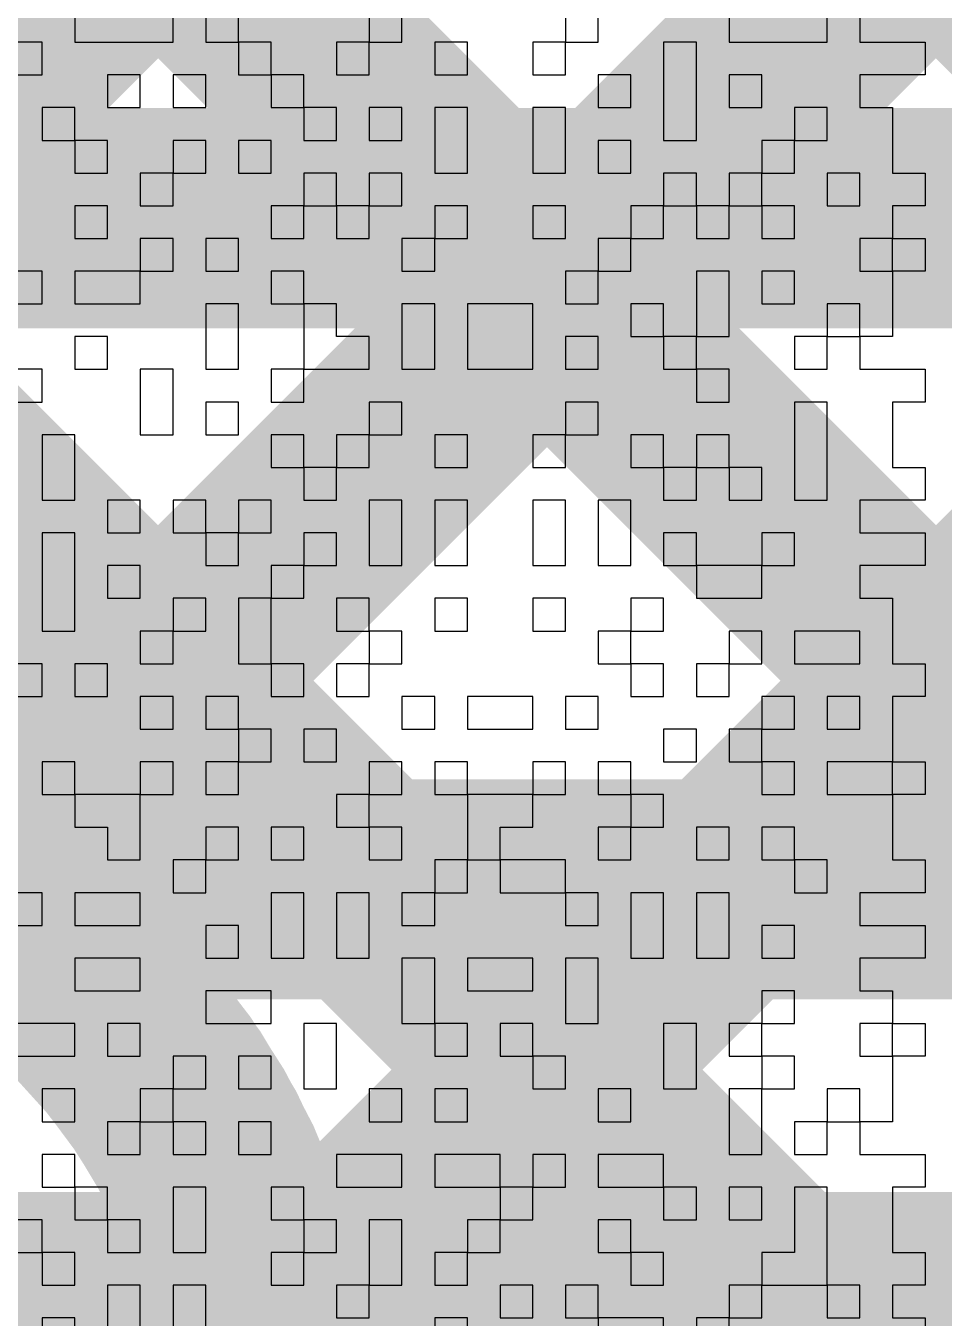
# Model space of a CAD drawing. Header units: millimetres. Extents: x 3.06 to 5.82, y 1.29 to 3.84.
# Drawn here: x 4.6621 to 4.69549, y 1.98501 to 2.03199 of the extents above; entities that cross this region are included whole.
import ezdxf

# ---------------------------------------------------------------- set-up
doc = ezdxf.new("R2010")
doc.units = ezdxf.units.MM
doc.header["$MEASUREMENT"] = 0
for name, color, linetype in [('BottomLayer', 5, 'Continuous'), ('TopLayer', 1, 'Continuous'), ('TopOverlay', 2, 'Continuous')]:
    doc.layers.add(name, color=color, linetype=linetype)

msp = doc.modelspace()

# ---------------------------------------------------------------- linework, layer by layer
at = {"layer": 'BottomLayer'}
for points, const_width in [([(4.43974, 2.025), (4.69, 2.025)], 0.008), ([(4.65009, 2.025), (4.674492, 2.000598)], 0.008), ([(4.659321, 2.000598), (4.683722, 2.025)], 0.008), ([(4.678375, 2.025), (4.702776, 2.000598)], 0.008), ([(4.687605, 2.000598), (4.712007, 2.025)], 0.008), ([(4.69, 2.025), (4.719, 2.025)], 0.008), ([(4.69, 2.025), (4.719, 2.025)], 0.008), ([(4.51848, 2.000598), (4.747402, 2.000598)], 0.008), ([(4.48937, 1.978598), (4.747402, 1.978598)], 0.022)]:
    msp.add_lwpolyline(points, dxfattribs=dict(at, const_width=const_width))
at = {"layer": 'BottomLayer', "const_width": 0.004}
for points in [[(4.676374, 2.025, 1), (4.680375, 2.025, 1)], [(4.681722, 2.025, 1), (4.685722, 2.025, 1)], [(4.688, 2.025, 1), (4.692, 2.025, 1)], [(4.688, 2.025, 1), (4.692, 2.025, 1)], [(4.688, 2.025, 1), (4.692, 2.025, 1)], [(4.657321, 2.000598, 1), (4.661321, 2.000598, 1)], [(4.672492, 2.000598, 1), (4.676492, 2.000598, 1)], [(4.685605, 2.000598, 1), (4.689605, 2.000598, 1)]]:
    msp.add_lwpolyline(points, format="xyb", close=True, dxfattribs=at)
at = {"layer": 'TopLayer', "const_width": 0.008}
for points in [[(4.645775, 2.015337), (5.070438, 2.44)], [(4.659917, 2.001195), (5.098722, 2.44)], [(4.67082, 1.983813), (5.127007, 2.44)], [(4.671, 1.955709), (5.155291, 2.44)], [(4.431659, 2.3), (4.848, 1.883659)], [(4.47322, 2.230155), (4.848, 1.855374)], [(4.484859, 2.190231), (4.848, 1.82709)], [(4.645595, 2.015517), (4.664517, 1.996595)]]:
    msp.add_lwpolyline(points, dxfattribs=at)
at = {"layer": 'TopLayer', "const_width": 0.004}
for points in [[(4.657917, 2.001195, 1), (4.661918, 2.001195, 1)], [(4.662517, 1.996595, 1), (4.666517, 1.996595, 1)], [(4.662517, 1.996595, 1), (4.666517, 1.996595, 1)], [(4.662556, 1.996556, 1), (4.666556, 1.996556, 1)], [(4.668819, 1.983813, 1), (4.67282, 1.983813, 1)]]:
    msp.add_lwpolyline(points, format="xyb", close=True, dxfattribs=at)
at = {"layer": 'TopLayer', "const_width": 0.008}
for points in [[(4.664517, 1.996595, -0.199566), (4.671, 1.981)], [(4.664556, 1.996556, -0.198912), (4.671, 1.981)]]:
    msp.add_lwpolyline(points, format="xyb", dxfattribs=at)
at = {"layer": 'TopOverlay'}
for p, q in [((4.663883, 2.032586), (4.663883, 2.031397)), ((4.667451, 2.031397), (4.667451, 2.032586)), ((4.66864, 2.032586), (4.66864, 2.031397)), ((4.669829, 2.031397), (4.669829, 2.032586)), ((4.674586, 2.032586), (4.674586, 2.031397)), ((4.675775, 2.031397), (4.675775, 2.032586)), ((4.681722, 2.032586), (4.681722, 2.031397)), ((4.682911, 2.031397), (4.682911, 2.032586)), ((4.687668, 2.032586), (4.687668, 2.031397)), ((4.691236, 2.031397), (4.691236, 2.032586)), ((4.692425, 2.032586), (4.692425, 2.031397)), ((4.662694, 2.031397), (4.661504, 2.031397)), ((4.662694, 2.030207), (4.662694, 2.031397)), ((4.663883, 2.031397), (4.667451, 2.031397)), ((4.66864, 2.031397), (4.669829, 2.031397)), ((4.669829, 2.031397), (4.669829, 2.030207)), ((4.671018, 2.031397), (4.669829, 2.031397)), ((4.671018, 2.030207), (4.671018, 2.031397)), ((4.674586, 2.031397), (4.673397, 2.031397)), ((4.673397, 2.031397), (4.673397, 2.030207)), ((4.674586, 2.031397), (4.675775, 2.031397)), ((4.674586, 2.030207), (4.674586, 2.031397)), ((4.678154, 2.031397), (4.676965, 2.031397)), ((4.676965, 2.031397), (4.676965, 2.030207)), ((4.678154, 2.030207), (4.678154, 2.031397)), ((4.681722, 2.031397), (4.680532, 2.031397)), ((4.680532, 2.031397), (4.680532, 2.030207)), ((4.681722, 2.031397), (4.682911, 2.031397)), ((4.681722, 2.030207), (4.681722, 2.031397)), ((4.686479, 2.031397), (4.685289, 2.031397)), ((4.685289, 2.031397), (4.685289, 2.030207)), ((4.686479, 2.030207), (4.686479, 2.031397)), ((4.687668, 2.031397), (4.691236, 2.031397)), ((4.692425, 2.031397), (4.694803, 2.031397)), ((4.694803, 2.031397), (4.694803, 2.030207)), ((4.661504, 2.030207), (4.662694, 2.030207)), ((4.666261, 2.030207), (4.665072, 2.030207)), ((4.665072, 2.030207), (4.665072, 2.029018)), ((4.666261, 2.029018), (4.666261, 2.030207)), ((4.66864, 2.030207), (4.667451, 2.030207)), ((4.667451, 2.030207), (4.667451, 2.029018)), ((4.66864, 2.029018), (4.66864, 2.030207)), ((4.669829, 2.030207), (4.671018, 2.030207)), ((4.671018, 2.030207), (4.671018, 2.029018)), ((4.672208, 2.030207), (4.671018, 2.030207)), ((4.672208, 2.029018), (4.672208, 2.030207)), ((4.673397, 2.030207), (4.674586, 2.030207)), ((4.676965, 2.030207), (4.678154, 2.030207)), ((4.680532, 2.030207), (4.681722, 2.030207)), ((4.6841, 2.030207), (4.682911, 2.030207)), ((4.682911, 2.030207), (4.682911, 2.029018)), ((4.6841, 2.029018), (4.6841, 2.030207)), ((4.685289, 2.030207), (4.685289, 2.029018)), ((4.686479, 2.029018), (4.686479, 2.030207)), ((4.688857, 2.030207), (4.687668, 2.030207)), ((4.687668, 2.030207), (4.687668, 2.029018)), ((4.688857, 2.029018), (4.688857, 2.030207)), ((4.694803, 2.030207), (4.692425, 2.030207)), ((4.692425, 2.030207), (4.692425, 2.029018)), ((4.663883, 2.029018), (4.662694, 2.029018)), ((4.662694, 2.029018), (4.662694, 2.027829)), ((4.663883, 2.027829), (4.663883, 2.029018)), ((4.665072, 2.029018), (4.666261, 2.029018)), ((4.667451, 2.029018), (4.66864, 2.029018)), ((4.671018, 2.029018), (4.672208, 2.029018)), ((4.672208, 2.029018), (4.672208, 2.027829)), ((4.673397, 2.029018), (4.672208, 2.029018)), ((4.673397, 2.027829), (4.673397, 2.029018)), ((4.675775, 2.029018), (4.674586, 2.029018)), ((4.674586, 2.029018), (4.674586, 2.027829)), ((4.675775, 2.027829), (4.675775, 2.029018)), ((4.678154, 2.029018), (4.676965, 2.029018)), ((4.676965, 2.029018), (4.676965, 2.027829)), ((4.678154, 2.027829), (4.678154, 2.029018)), ((4.681722, 2.029018), (4.680532, 2.029018)), ((4.680532, 2.029018), (4.680532, 2.027829)), ((4.681722, 2.027829), (4.681722, 2.029018)), ((4.682911, 2.029018), (4.6841, 2.029018)), ((4.685289, 2.029018), (4.685289, 2.027829)), ((4.686479, 2.027829), (4.686479, 2.029018)), ((4.687668, 2.029018), (4.688857, 2.029018)), ((4.691236, 2.029018), (4.690046, 2.029018)), ((4.690046, 2.029018), (4.690046, 2.027829)), ((4.691236, 2.027829), (4.691236, 2.029018)), ((4.692425, 2.029018), (4.693614, 2.029018)), ((4.693614, 2.029018), (4.693614, 2.027829)), ((4.662694, 2.027829), (4.663883, 2.027829)), ((4.663883, 2.027829), (4.663883, 2.02664)), ((4.665072, 2.027829), (4.663883, 2.027829)), ((4.665072, 2.02664), (4.665072, 2.027829)), ((4.66864, 2.027829), (4.667451, 2.027829)), ((4.667451, 2.027829), (4.667451, 2.02664)), ((4.66864, 2.02664), (4.66864, 2.027829)), ((4.671018, 2.027829), (4.669829, 2.027829)), ((4.669829, 2.027829), (4.669829, 2.02664)), ((4.671018, 2.02664), (4.671018, 2.027829)), ((4.672208, 2.027829), (4.673397, 2.027829)), ((4.674586, 2.027829), (4.675775, 2.027829)), ((4.676965, 2.027829), (4.676965, 2.02664)), ((4.678154, 2.02664), (4.678154, 2.027829)), ((4.680532, 2.027829), (4.680532, 2.02664)), ((4.681722, 2.02664), (4.681722, 2.027829)), ((4.6841, 2.027829), (4.682911, 2.027829)), ((4.682911, 2.027829), (4.682911, 2.02664)), ((4.6841, 2.02664), (4.6841, 2.027829)), ((4.685289, 2.027829), (4.686479, 2.027829)), ((4.690046, 2.027829), (4.688857, 2.027829)), ((4.688857, 2.027829), (4.688857, 2.02664)), ((4.690046, 2.027829), (4.691236, 2.027829)), ((4.690046, 2.02664), (4.690046, 2.027829)), ((4.693614, 2.027829), (4.693614, 2.02664)), ((4.663883, 2.02664), (4.665072, 2.02664)), ((4.667451, 2.02664), (4.666261, 2.02664)), ((4.666261, 2.02664), (4.666261, 2.02545)), ((4.667451, 2.02664), (4.66864, 2.02664)), ((4.667451, 2.02545), (4.667451, 2.02664)), ((4.669829, 2.02664), (4.671018, 2.02664)), ((4.673397, 2.02664), (4.672208, 2.02664)), ((4.672208, 2.02664), (4.672208, 2.02545)), ((4.673397, 2.02545), (4.673397, 2.02664)), ((4.675775, 2.02664), (4.674586, 2.02664)), ((4.674586, 2.02664), (4.674586, 2.02545)), ((4.675775, 2.02545), (4.675775, 2.02664)), ((4.676965, 2.02664), (4.678154, 2.02664)), ((4.680532, 2.02664), (4.681722, 2.02664)), ((4.682911, 2.02664), (4.6841, 2.02664)), ((4.686479, 2.02664), (4.685289, 2.02664)), ((4.685289, 2.02664), (4.685289, 2.02545)), ((4.686479, 2.02545), (4.686479, 2.02664)), ((4.688857, 2.02664), (4.687668, 2.02664)), ((4.687668, 2.02664), (4.687668, 2.02545)), ((4.688857, 2.02664), (4.690046, 2.02664)), ((4.688857, 2.02545), (4.688857, 2.02664)), ((4.692425, 2.02664), (4.691236, 2.02664)), ((4.691236, 2.02664), (4.691236, 2.02545)), ((4.692425, 2.02545), (4.692425, 2.02664)), ((4.693614, 2.02664), (4.694803, 2.02664)), ((4.694803, 2.02664), (4.694803, 2.02545)), ((4.665072, 2.02545), (4.663883, 2.02545)), ((4.663883, 2.02545), (4.663883, 2.024261)), ((4.665072, 2.024261), (4.665072, 2.02545)), ((4.666261, 2.02545), (4.667451, 2.02545)), ((4.672208, 2.02545), (4.671018, 2.02545)), ((4.671018, 2.02545), (4.671018, 2.024261)), ((4.672208, 2.02545), (4.673397, 2.02545)), ((4.672208, 2.024261), (4.672208, 2.02545)), ((4.673397, 2.02545), (4.673397, 2.024261)), ((4.674586, 2.02545), (4.673397, 2.02545)), ((4.674586, 2.02545), (4.675775, 2.02545)), ((4.674586, 2.024261), (4.674586, 2.02545)), ((4.678154, 2.02545), (4.676965, 2.02545)), ((4.676965, 2.02545), (4.676965, 2.024261)), ((4.678154, 2.024261), (4.678154, 2.02545)), ((4.681722, 2.02545), (4.680532, 2.02545)), ((4.680532, 2.02545), (4.680532, 2.024261)), ((4.681722, 2.024261), (4.681722, 2.02545)), ((4.685289, 2.02545), (4.6841, 2.02545)), ((4.6841, 2.02545), (4.6841, 2.024261)), ((4.685289, 2.02545), (4.686479, 2.02545)), ((4.685289, 2.024261), (4.685289, 2.02545)), ((4.686479, 2.02545), (4.686479, 2.024261)), ((4.687668, 2.02545), (4.686479, 2.02545)), ((4.687668, 2.02545), (4.688857, 2.02545)), ((4.687668, 2.024261), (4.687668, 2.02545)), ((4.688857, 2.02545), (4.688857, 2.024261)), ((4.690046, 2.02545), (4.688857, 2.02545)), ((4.690046, 2.024261), (4.690046, 2.02545)), ((4.691236, 2.02545), (4.692425, 2.02545)), ((4.694803, 2.02545), (4.693614, 2.02545)), ((4.693614, 2.02545), (4.693614, 2.024261)), ((4.663883, 2.024261), (4.665072, 2.024261)), ((4.667451, 2.024261), (4.666261, 2.024261)), ((4.666261, 2.024261), (4.666261, 2.023072)), ((4.667451, 2.023072), (4.667451, 2.024261)), ((4.669829, 2.024261), (4.66864, 2.024261)), ((4.66864, 2.024261), (4.66864, 2.023072)), ((4.669829, 2.023072), (4.669829, 2.024261)), ((4.671018, 2.024261), (4.672208, 2.024261)), ((4.673397, 2.024261), (4.674586, 2.024261)), ((4.676965, 2.024261), (4.675775, 2.024261)), ((4.675775, 2.024261), (4.675775, 2.023072)), ((4.676965, 2.024261), (4.678154, 2.024261)), ((4.676965, 2.023072), (4.676965, 2.024261)), ((4.680532, 2.024261), (4.681722, 2.024261)), ((4.6841, 2.024261), (4.682911, 2.024261)), ((4.682911, 2.024261), (4.682911, 2.023072)), ((4.6841, 2.024261), (4.685289, 2.024261)), ((4.6841, 2.023072), (4.6841, 2.024261)), ((4.686479, 2.024261), (4.687668, 2.024261)), ((4.688857, 2.024261), (4.690046, 2.024261)), ((4.693614, 2.024261), (4.692425, 2.024261)), ((4.692425, 2.024261), (4.692425, 2.023072)), ((4.693614, 2.024261), (4.694803, 2.024261)), ((4.693614, 2.023072), (4.693614, 2.024261)), ((4.694803, 2.024261), (4.694803, 2.023072)), ((4.662694, 2.023072), (4.661504, 2.023072)), ((4.662694, 2.021883), (4.662694, 2.023072)), ((4.666261, 2.023072), (4.663883, 2.023072)), ((4.663883, 2.023072), (4.663883, 2.021883)), ((4.666261, 2.023072), (4.667451, 2.023072)), ((4.666261, 2.021883), (4.666261, 2.023072)), ((4.66864, 2.023072), (4.669829, 2.023072)), ((4.672208, 2.023072), (4.671018, 2.023072)), ((4.671018, 2.023072), (4.671018, 2.021883)), ((4.672208, 2.021883), (4.672208, 2.023072)), ((4.675775, 2.023072), (4.676965, 2.023072)), ((4.682911, 2.023072), (4.681722, 2.023072)), ((4.681722, 2.023072), (4.681722, 2.021883)), ((4.682911, 2.023072), (4.6841, 2.023072)), ((4.682911, 2.021883), (4.682911, 2.023072)), ((4.687668, 2.023072), (4.686479, 2.023072)), ((4.686479, 2.023072), (4.686479, 2.021883)), ((4.687668, 2.021883), (4.687668, 2.023072)), ((4.690046, 2.023072), (4.688857, 2.023072)), ((4.688857, 2.023072), (4.688857, 2.021883)), ((4.690046, 2.021883), (4.690046, 2.023072)), ((4.692425, 2.023072), (4.693614, 2.023072)), ((4.694803, 2.023072), (4.693614, 2.023072)), ((4.693614, 2.023072), (4.693614, 2.021883)), ((4.661504, 2.021883), (4.662694, 2.021883)), ((4.663883, 2.021883), (4.666261, 2.021883)), ((4.669829, 2.021883), (4.66864, 2.021883)), ((4.66864, 2.021883), (4.66864, 2.020693)), ((4.669829, 2.020693), (4.669829, 2.021883)), ((4.671018, 2.021883), (4.672208, 2.021883)), ((4.672208, 2.021883), (4.672208, 2.020693)), ((4.673397, 2.021883), (4.672208, 2.021883)), ((4.673397, 2.020693), (4.673397, 2.021883)), ((4.676965, 2.021883), (4.675775, 2.021883)), ((4.675775, 2.021883), (4.675775, 2.020693)), ((4.676965, 2.020693), (4.676965, 2.021883)), ((4.680532, 2.021883), (4.678154, 2.021883)), ((4.678154, 2.021883), (4.678154, 2.020693)), ((4.680532, 2.020693), (4.680532, 2.021883)), ((4.681722, 2.021883), (4.682911, 2.021883)), ((4.685289, 2.021883), (4.6841, 2.021883)), ((4.6841, 2.021883), (4.6841, 2.020693)), ((4.685289, 2.020693), (4.685289, 2.021883)), ((4.686479, 2.021883), (4.686479, 2.020693)), ((4.687668, 2.020693), (4.687668, 2.021883)), ((4.688857, 2.021883), (4.690046, 2.021883)), ((4.692425, 2.021883), (4.691236, 2.021883)), ((4.691236, 2.021883), (4.691236, 2.020693)), ((4.692425, 2.020693), (4.692425, 2.021883)), ((4.693614, 2.021883), (4.693614, 2.020693)), ((4.665072, 2.020693), (4.663883, 2.020693)), ((4.663883, 2.020693), (4.663883, 2.019504)), ((4.665072, 2.019504), (4.665072, 2.020693)), ((4.66864, 2.020693), (4.66864, 2.019504)), ((4.669829, 2.019504), (4.669829, 2.020693)), ((4.672208, 2.020693), (4.672208, 2.019504)), ((4.674586, 2.020693), (4.673397, 2.020693)), ((4.674586, 2.019504), (4.674586, 2.020693)), ((4.675775, 2.020693), (4.675775, 2.019504)), ((4.676965, 2.019504), (4.676965, 2.020693)), ((4.678154, 2.020693), (4.678154, 2.019504)), ((4.680532, 2.019504), (4.680532, 2.020693)), ((4.682911, 2.020693), (4.681722, 2.020693)), ((4.681722, 2.020693), (4.681722, 2.019504)), ((4.682911, 2.019504), (4.682911, 2.020693)), ((4.6841, 2.020693), (4.685289, 2.020693)), ((4.685289, 2.020693), (4.685289, 2.019504)), ((4.686479, 2.020693), (4.685289, 2.020693)), ((4.686479, 2.020693), (4.687668, 2.020693)), ((4.686479, 2.019504), (4.686479, 2.020693)), ((4.691236, 2.020693), (4.690046, 2.020693)), ((4.690046, 2.020693), (4.690046, 2.019504)), ((4.691236, 2.020693), (4.692425, 2.020693)), ((4.691236, 2.019504), (4.691236, 2.020693)), ((4.693614, 2.020693), (4.692425, 2.020693)), ((4.692425, 2.020693), (4.692425, 2.019504)), ((4.662694, 2.019504), (4.661504, 2.019504)), ((4.662694, 2.018315), (4.662694, 2.019504)), ((4.663883, 2.019504), (4.665072, 2.019504)), ((4.667451, 2.019504), (4.666261, 2.019504)), ((4.666261, 2.019504), (4.666261, 2.018315)), ((4.667451, 2.018315), (4.667451, 2.019504)), ((4.66864, 2.019504), (4.669829, 2.019504)), ((4.672208, 2.019504), (4.671018, 2.019504)), ((4.671018, 2.019504), (4.671018, 2.018315)), ((4.672208, 2.019504), (4.674586, 2.019504)), ((4.672208, 2.018315), (4.672208, 2.019504)), ((4.675775, 2.019504), (4.676965, 2.019504)), ((4.678154, 2.019504), (4.680532, 2.019504)), ((4.681722, 2.019504), (4.682911, 2.019504)), ((4.685289, 2.019504), (4.686479, 2.019504)), ((4.686479, 2.019504), (4.686479, 2.018315)), ((4.687668, 2.019504), (4.686479, 2.019504)), ((4.687668, 2.018315), (4.687668, 2.019504)), ((4.690046, 2.019504), (4.691236, 2.019504)), ((4.692425, 2.019504), (4.694803, 2.019504)), ((4.694803, 2.019504), (4.694803, 2.018315)), ((4.661504, 2.018315), (4.662694, 2.018315)), ((4.666261, 2.018315), (4.666261, 2.017126)), ((4.667451, 2.017126), (4.667451, 2.018315)), ((4.669829, 2.018315), (4.66864, 2.018315)), ((4.66864, 2.018315), (4.66864, 2.017126)), ((4.669829, 2.017126), (4.669829, 2.018315)), ((4.671018, 2.018315), (4.672208, 2.018315)), ((4.675775, 2.018315), (4.674586, 2.018315)), ((4.674586, 2.018315), (4.674586, 2.017126)), ((4.675775, 2.017126), (4.675775, 2.018315)), ((4.682911, 2.018315), (4.681722, 2.018315)), ((4.681722, 2.018315), (4.681722, 2.017126)), ((4.682911, 2.017126), (4.682911, 2.018315)), ((4.686479, 2.018315), (4.687668, 2.018315)), ((4.691236, 2.018315), (4.690046, 2.018315)), ((4.690046, 2.018315), (4.690046, 2.017126)), ((4.691236, 2.017126), (4.691236, 2.018315)), ((4.694803, 2.018315), (4.693614, 2.018315)), ((4.693614, 2.018315), (4.693614, 2.017126)), ((4.663883, 2.017126), (4.662694, 2.017126)), ((4.662694, 2.017126), (4.662694, 2.015936)), ((4.663883, 2.015936), (4.663883, 2.017126)), ((4.666261, 2.017126), (4.667451, 2.017126)), ((4.66864, 2.017126), (4.669829, 2.017126)), ((4.672208, 2.017126), (4.671018, 2.017126)), ((4.671018, 2.017126), (4.671018, 2.015936)), ((4.672208, 2.015936), (4.672208, 2.017126)), ((4.674586, 2.017126), (4.673397, 2.017126)), ((4.673397, 2.017126), (4.673397, 2.015936)), ((4.674586, 2.017126), (4.675775, 2.017126)), ((4.674586, 2.015936), (4.674586, 2.017126)), ((4.678154, 2.017126), (4.676965, 2.017126)), ((4.676965, 2.017126), (4.676965, 2.015936)), ((4.678154, 2.015936), (4.678154, 2.017126)), ((4.681722, 2.017126), (4.680532, 2.017126)), ((4.680532, 2.017126), (4.680532, 2.015936)), ((4.681722, 2.017126), (4.682911, 2.017126)), ((4.681722, 2.015936), (4.681722, 2.017126)), ((4.685289, 2.017126), (4.6841, 2.017126)), ((4.6841, 2.017126), (4.6841, 2.015936)), ((4.685289, 2.015936), (4.685289, 2.017126)), ((4.687668, 2.017126), (4.686479, 2.017126)), ((4.686479, 2.017126), (4.686479, 2.015936)), ((4.687668, 2.015936), (4.687668, 2.017126)), ((4.690046, 2.017126), (4.690046, 2.015936)), ((4.691236, 2.015936), (4.691236, 2.017126)), ((4.693614, 2.017126), (4.693614, 2.015936)), ((4.662694, 2.015936), (4.662694, 2.014747)), ((4.663883, 2.014747), (4.663883, 2.015936)), ((4.671018, 2.015936), (4.672208, 2.015936)), ((4.672208, 2.015936), (4.672208, 2.014747)), ((4.673397, 2.015936), (4.672208, 2.015936)), ((4.673397, 2.015936), (4.674586, 2.015936)), ((4.673397, 2.014747), (4.673397, 2.015936)), ((4.676965, 2.015936), (4.678154, 2.015936)), ((4.680532, 2.015936), (4.681722, 2.015936)), ((4.6841, 2.015936), (4.685289, 2.015936)), ((4.685289, 2.015936), (4.685289, 2.014747)), ((4.686479, 2.015936), (4.685289, 2.015936)), ((4.686479, 2.015936), (4.687668, 2.015936)), ((4.686479, 2.014747), (4.686479, 2.015936)), ((4.687668, 2.015936), (4.687668, 2.014747)), ((4.688857, 2.015936), (4.687668, 2.015936)), ((4.688857, 2.014747), (4.688857, 2.015936)), ((4.690046, 2.015936), (4.690046, 2.014747)), ((4.691236, 2.014747), (4.691236, 2.015936)), ((4.693614, 2.015936), (4.694803, 2.015936)), ((4.694803, 2.015936), (4.694803, 2.014747)), ((4.662694, 2.014747), (4.663883, 2.014747)), ((4.666261, 2.014747), (4.665072, 2.014747)), ((4.665072, 2.014747), (4.665072, 2.013558)), ((4.666261, 2.013558), (4.666261, 2.014747)), ((4.66864, 2.014747), (4.667451, 2.014747)), ((4.667451, 2.014747), (4.667451, 2.013558)), ((4.66864, 2.013558), (4.66864, 2.014747)), ((4.671018, 2.014747), (4.669829, 2.014747)), ((4.669829, 2.014747), (4.669829, 2.013558)), ((4.671018, 2.013558), (4.671018, 2.014747)), ((4.672208, 2.014747), (4.673397, 2.014747)), ((4.675775, 2.014747), (4.674586, 2.014747)), ((4.674586, 2.014747), (4.674586, 2.013558)), ((4.675775, 2.013558), (4.675775, 2.014747)), ((4.678154, 2.014747), (4.676965, 2.014747)), ((4.676965, 2.014747), (4.676965, 2.013558)), ((4.678154, 2.013558), (4.678154, 2.014747)), ((4.681722, 2.014747), (4.680532, 2.014747)), ((4.680532, 2.014747), (4.680532, 2.013558)), ((4.681722, 2.013558), (4.681722, 2.014747)), ((4.6841, 2.014747), (4.682911, 2.014747)), ((4.682911, 2.014747), (4.682911, 2.013558)), ((4.6841, 2.013558), (4.6841, 2.014747)), ((4.685289, 2.014747), (4.686479, 2.014747)), ((4.687668, 2.014747), (4.688857, 2.014747)), ((4.690046, 2.014747), (4.691236, 2.014747)), ((4.694803, 2.014747), (4.692425, 2.014747)), ((4.692425, 2.014747), (4.692425, 2.013558)), ((4.663883, 2.013558), (4.662694, 2.013558)), ((4.662694, 2.013558), (4.662694, 2.012369)), ((4.663883, 2.012369), (4.663883, 2.013558)), ((4.665072, 2.013558), (4.666261, 2.013558)), ((4.667451, 2.013558), (4.66864, 2.013558)), ((4.66864, 2.013558), (4.66864, 2.012369)), ((4.669829, 2.013558), (4.66864, 2.013558)), ((4.669829, 2.013558), (4.671018, 2.013558)), ((4.669829, 2.012369), (4.669829, 2.013558)), ((4.673397, 2.013558), (4.672208, 2.013558)), ((4.672208, 2.013558), (4.672208, 2.012369)), ((4.673397, 2.012369), (4.673397, 2.013558)), ((4.674586, 2.013558), (4.674586, 2.012369)), ((4.675775, 2.012369), (4.675775, 2.013558)), ((4.676965, 2.013558), (4.676965, 2.012369)), ((4.678154, 2.012369), (4.678154, 2.013558)), ((4.680532, 2.013558), (4.680532, 2.012369)), ((4.681722, 2.012369), (4.681722, 2.013558)), ((4.682911, 2.013558), (4.682911, 2.012369)), ((4.6841, 2.012369), (4.6841, 2.013558)), ((4.686479, 2.013558), (4.685289, 2.013558)), ((4.685289, 2.013558), (4.685289, 2.012369)), ((4.686479, 2.012369), (4.686479, 2.013558)), ((4.690046, 2.013558), (4.688857, 2.013558)), ((4.688857, 2.013558), (4.688857, 2.012369)), ((4.690046, 2.012369), (4.690046, 2.013558)), ((4.692425, 2.013558), (4.694803, 2.013558)), ((4.694803, 2.013558), (4.694803, 2.012369)), ((4.662694, 2.012369), (4.662694, 2.011179)), ((4.663883, 2.011179), (4.663883, 2.012369)), ((4.666261, 2.012369), (4.665072, 2.012369)), ((4.665072, 2.012369), (4.665072, 2.011179)), ((4.666261, 2.011179), (4.666261, 2.012369)), ((4.66864, 2.012369), (4.669829, 2.012369)), ((4.672208, 2.012369), (4.671018, 2.012369)), ((4.671018, 2.012369), (4.671018, 2.011179)), ((4.672208, 2.012369), (4.673397, 2.012369)), ((4.672208, 2.011179), (4.672208, 2.012369)), ((4.674586, 2.012369), (4.675775, 2.012369)), ((4.676965, 2.012369), (4.678154, 2.012369)), ((4.680532, 2.012369), (4.681722, 2.012369)), ((4.682911, 2.012369), (4.6841, 2.012369)), ((4.685289, 2.012369), (4.686479, 2.012369)), ((4.686479, 2.012369), (4.686479, 2.011179)), ((4.688857, 2.012369), (4.686479, 2.012369)), ((4.688857, 2.012369), (4.690046, 2.012369)), ((4.688857, 2.011179), (4.688857, 2.012369)), ((4.694803, 2.012369), (4.692425, 2.012369)), ((4.692425, 2.012369), (4.692425, 2.011179)), ((4.662694, 2.011179), (4.662694, 2.00999)), ((4.663883, 2.00999), (4.663883, 2.011179)), ((4.665072, 2.011179), (4.666261, 2.011179)), ((4.66864, 2.011179), (4.667451, 2.011179)), ((4.667451, 2.011179), (4.667451, 2.00999)), ((4.66864, 2.00999), (4.66864, 2.011179)), ((4.671018, 2.011179), (4.669829, 2.011179)), ((4.669829, 2.011179), (4.669829, 2.00999)), ((4.671018, 2.011179), (4.672208, 2.011179)), ((4.671018, 2.00999), (4.671018, 2.011179)), ((4.674586, 2.011179), (4.673397, 2.011179)), ((4.673397, 2.011179), (4.673397, 2.00999)), ((4.674586, 2.00999), (4.674586, 2.011179)), ((4.678154, 2.011179), (4.676965, 2.011179)), ((4.676965, 2.011179), (4.676965, 2.00999)), ((4.678154, 2.00999), (4.678154, 2.011179)), ((4.681722, 2.011179), (4.680532, 2.011179)), ((4.680532, 2.011179), (4.680532, 2.00999)), ((4.681722, 2.00999), (4.681722, 2.011179)), ((4.685289, 2.011179), (4.6841, 2.011179)), ((4.6841, 2.011179), (4.6841, 2.00999)), ((4.685289, 2.00999), (4.685289, 2.011179)), ((4.686479, 2.011179), (4.688857, 2.011179)), ((4.692425, 2.011179), (4.693614, 2.011179)), ((4.693614, 2.011179), (4.693614, 2.00999)), ((4.662694, 2.00999), (4.663883, 2.00999)), ((4.667451, 2.00999), (4.666261, 2.00999)), ((4.666261, 2.00999), (4.666261, 2.008801)), ((4.667451, 2.00999), (4.66864, 2.00999)), ((4.667451, 2.008801), (4.667451, 2.00999)), ((4.669829, 2.00999), (4.669829, 2.008801)), ((4.671018, 2.008801), (4.671018, 2.00999)), ((4.673397, 2.00999), (4.674586, 2.00999)), ((4.674586, 2.00999), (4.674586, 2.008801)), ((4.675775, 2.00999), (4.674586, 2.00999)), ((4.675775, 2.008801), (4.675775, 2.00999)), ((4.676965, 2.00999), (4.678154, 2.00999)), ((4.680532, 2.00999), (4.681722, 2.00999)), ((4.6841, 2.00999), (4.682911, 2.00999)), ((4.682911, 2.00999), (4.682911, 2.008801)), ((4.6841, 2.00999), (4.685289, 2.00999)), ((4.6841, 2.008801), (4.6841, 2.00999)), ((4.688857, 2.00999), (4.687668, 2.00999)), ((4.687668, 2.00999), (4.687668, 2.008801)), ((4.688857, 2.008801), (4.688857, 2.00999)), ((4.692425, 2.00999), (4.690046, 2.00999)), ((4.690046, 2.00999), (4.690046, 2.008801)), ((4.692425, 2.008801), (4.692425, 2.00999)), ((4.693614, 2.00999), (4.693614, 2.008801)), ((4.662694, 2.008801), (4.661504, 2.008801)), ((4.662694, 2.007612), (4.662694, 2.008801)), ((4.665072, 2.008801), (4.663883, 2.008801)), ((4.663883, 2.008801), (4.663883, 2.007612)), ((4.665072, 2.007612), (4.665072, 2.008801)), ((4.666261, 2.008801), (4.667451, 2.008801)), ((4.669829, 2.008801), (4.671018, 2.008801)), ((4.671018, 2.008801), (4.671018, 2.007612)), ((4.672208, 2.008801), (4.671018, 2.008801)), ((4.672208, 2.007612), (4.672208, 2.008801)), ((4.674586, 2.008801), (4.673397, 2.008801)), ((4.673397, 2.008801), (4.673397, 2.007612)), ((4.674586, 2.008801), (4.675775, 2.008801)), ((4.674586, 2.007612), (4.674586, 2.008801)), ((4.682911, 2.008801), (4.6841, 2.008801)), ((4.6841, 2.008801), (4.6841, 2.007612)), ((4.685289, 2.008801), (4.6841, 2.008801)), ((4.685289, 2.007612), (4.685289, 2.008801)), ((4.687668, 2.008801), (4.686479, 2.008801)), ((4.686479, 2.008801), (4.686479, 2.007612)), ((4.687668, 2.008801), (4.688857, 2.008801)), ((4.687668, 2.007612), (4.687668, 2.008801)), ((4.690046, 2.008801), (4.692425, 2.008801)), ((4.693614, 2.008801), (4.694803, 2.008801)), ((4.694803, 2.008801), (4.694803, 2.007612)), ((4.661504, 2.007612), (4.662694, 2.007612)), ((4.663883, 2.007612), (4.665072, 2.007612)), ((4.667451, 2.007612), (4.666261, 2.007612)), ((4.666261, 2.007612), (4.666261, 2.006422)), ((4.667451, 2.006422), (4.667451, 2.007612)), ((4.669829, 2.007612), (4.66864, 2.007612)), ((4.66864, 2.007612), (4.66864, 2.006422)), ((4.669829, 2.006422), (4.669829, 2.007612)), ((4.671018, 2.007612), (4.672208, 2.007612)), ((4.673397, 2.007612), (4.674586, 2.007612)), ((4.676965, 2.007612), (4.675775, 2.007612)), ((4.675775, 2.007612), (4.675775, 2.006422)), ((4.676965, 2.006422), (4.676965, 2.007612)), ((4.680532, 2.007612), (4.678154, 2.007612)), ((4.678154, 2.007612), (4.678154, 2.006422)), ((4.680532, 2.006422), (4.680532, 2.007612)), ((4.682911, 2.007612), (4.681722, 2.007612)), ((4.681722, 2.007612), (4.681722, 2.006422)), ((4.682911, 2.006422), (4.682911, 2.007612)), ((4.6841, 2.007612), (4.685289, 2.007612)), ((4.686479, 2.007612), (4.687668, 2.007612)), ((4.690046, 2.007612), (4.688857, 2.007612)), ((4.688857, 2.007612), (4.688857, 2.006422)), ((4.690046, 2.006422), (4.690046, 2.007612)), ((4.692425, 2.007612), (4.691236, 2.007612)), ((4.691236, 2.007612), (4.691236, 2.006422)), ((4.692425, 2.006422), (4.692425, 2.007612)), ((4.694803, 2.007612), (4.693614, 2.007612)), ((4.693614, 2.007612), (4.693614, 2.006422)), ((4.666261, 2.006422), (4.667451, 2.006422)), ((4.66864, 2.006422), (4.669829, 2.006422)), ((4.669829, 2.006422), (4.669829, 2.005233)), ((4.671018, 2.006422), (4.669829, 2.006422)), ((4.671018, 2.005233), (4.671018, 2.006422)), ((4.673397, 2.006422), (4.672208, 2.006422)), ((4.672208, 2.006422), (4.672208, 2.005233)), ((4.673397, 2.005233), (4.673397, 2.006422)), ((4.675775, 2.006422), (4.676965, 2.006422)), ((4.678154, 2.006422), (4.680532, 2.006422)), ((4.681722, 2.006422), (4.682911, 2.006422)), ((4.686479, 2.006422), (4.685289, 2.006422)), ((4.685289, 2.006422), (4.685289, 2.005233)), ((4.686479, 2.005233), (4.686479, 2.006422)), ((4.688857, 2.006422), (4.687668, 2.006422)), ((4.687668, 2.006422), (4.687668, 2.005233)), ((4.688857, 2.006422), (4.690046, 2.006422)), ((4.688857, 2.005233), (4.688857, 2.006422)), ((4.691236, 2.006422), (4.692425, 2.006422)), ((4.693614, 2.006422), (4.693614, 2.005233)), ((4.663883, 2.005233), (4.662694, 2.005233)), ((4.662694, 2.005233), (4.662694, 2.004044)), ((4.663883, 2.004044), (4.663883, 2.005233)), ((4.667451, 2.005233), (4.666261, 2.005233)), ((4.666261, 2.005233), (4.666261, 2.004044)), ((4.667451, 2.004044), (4.667451, 2.005233)), ((4.669829, 2.005233), (4.66864, 2.005233)), ((4.66864, 2.005233), (4.66864, 2.004044)), ((4.669829, 2.005233), (4.671018, 2.005233)), ((4.669829, 2.004044), (4.669829, 2.005233)), ((4.672208, 2.005233), (4.673397, 2.005233)), ((4.675775, 2.005233), (4.674586, 2.005233)), ((4.674586, 2.005233), (4.674586, 2.004044)), ((4.675775, 2.004044), (4.675775, 2.005233)), ((4.678154, 2.005233), (4.676965, 2.005233)), ((4.676965, 2.005233), (4.676965, 2.004044)), ((4.678154, 2.004044), (4.678154, 2.005233)), ((4.681722, 2.005233), (4.680532, 2.005233)), ((4.680532, 2.005233), (4.680532, 2.004044)), ((4.681722, 2.004044), (4.681722, 2.005233)), ((4.6841, 2.005233), (4.682911, 2.005233)), ((4.682911, 2.005233), (4.682911, 2.004044)), ((4.6841, 2.004044), (4.6841, 2.005233)), ((4.685289, 2.005233), (4.686479, 2.005233)), ((4.687668, 2.005233), (4.688857, 2.005233)), ((4.688857, 2.005233), (4.688857, 2.004044)), ((4.690046, 2.005233), (4.688857, 2.005233)), ((4.690046, 2.004044), (4.690046, 2.005233)), ((4.693614, 2.005233), (4.691236, 2.005233)), ((4.691236, 2.005233), (4.691236, 2.004044)), ((4.693614, 2.005233), (4.694803, 2.005233)), ((4.693614, 2.004044), (4.693614, 2.005233)), ((4.694803, 2.005233), (4.694803, 2.004044)), ((4.662694, 2.004044), (4.663883, 2.004044)), ((4.663883, 2.004044), (4.663883, 2.002855)), ((4.666261, 2.004044), (4.663883, 2.004044)), ((4.666261, 2.004044), (4.667451, 2.004044)), ((4.666261, 2.002855), (4.666261, 2.004044)), ((4.66864, 2.004044), (4.669829, 2.004044)), ((4.674586, 2.004044), (4.673397, 2.004044)), ((4.673397, 2.004044), (4.673397, 2.002855)), ((4.674586, 2.004044), (4.675775, 2.004044)), ((4.674586, 2.002855), (4.674586, 2.004044)), ((4.676965, 2.004044), (4.678154, 2.004044)), ((4.678154, 2.004044), (4.678154, 2.002855)), ((4.680532, 2.004044), (4.678154, 2.004044)), ((4.680532, 2.004044), (4.681722, 2.004044)), ((4.680532, 2.002855), (4.680532, 2.004044)), ((4.682911, 2.004044), (4.6841, 2.004044)), ((4.6841, 2.004044), (4.6841, 2.002855)), ((4.685289, 2.004044), (4.6841, 2.004044)), ((4.685289, 2.002855), (4.685289, 2.004044)), ((4.688857, 2.004044), (4.690046, 2.004044)), ((4.691236, 2.004044), (4.693614, 2.004044)), ((4.694803, 2.004044), (4.693614, 2.004044)), ((4.693614, 2.004044), (4.693614, 2.002855)), ((4.663883, 2.002855), (4.665072, 2.002855)), ((4.665072, 2.002855), (4.665072, 2.001665)), ((4.666261, 2.001665), (4.666261, 2.002855)), ((4.669829, 2.002855), (4.66864, 2.002855)), ((4.66864, 2.002855), (4.66864, 2.001665)), ((4.669829, 2.001665), (4.669829, 2.002855)), ((4.672208, 2.002855), (4.671018, 2.002855)), ((4.671018, 2.002855), (4.671018, 2.001665)), ((4.672208, 2.001665), (4.672208, 2.002855)), ((4.673397, 2.002855), (4.674586, 2.002855)), ((4.674586, 2.002855), (4.674586, 2.001665)), ((4.675775, 2.002855), (4.674586, 2.002855)), ((4.675775, 2.001665), (4.675775, 2.002855)), ((4.678154, 2.002855), (4.678154, 2.001665)), ((4.679343, 2.001665), (4.679343, 2.002855)), ((4.679343, 2.002855), (4.680532, 2.002855)), ((4.6841, 2.002855), (4.682911, 2.002855)), ((4.682911, 2.002855), (4.682911, 2.001665)), ((4.6841, 2.002855), (4.685289, 2.002855)), ((4.6841, 2.001665), (4.6841, 2.002855)), ((4.687668, 2.002855), (4.686479, 2.002855)), ((4.686479, 2.002855), (4.686479, 2.001665)), ((4.687668, 2.001665), (4.687668, 2.002855)), ((4.690046, 2.002855), (4.688857, 2.002855)), ((4.688857, 2.002855), (4.688857, 2.001665)), ((4.690046, 2.001665), (4.690046, 2.002855)), ((4.693614, 2.002855), (4.693614, 2.001665)), ((4.665072, 2.001665), (4.666261, 2.001665)), ((4.66864, 2.001665), (4.667451, 2.001665)), ((4.667451, 2.001665), (4.667451, 2.000476)), ((4.66864, 2.001665), (4.669829, 2.001665)), ((4.66864, 2.000476), (4.66864, 2.001665)), ((4.671018, 2.001665), (4.672208, 2.001665)), ((4.674586, 2.001665), (4.675775, 2.001665)), ((4.678154, 2.001665), (4.676965, 2.001665)), ((4.676965, 2.001665), (4.676965, 2.000476)), ((4.678154, 2.000476), (4.678154, 2.001665)), ((4.678154, 2.001665), (4.679343, 2.001665)), ((4.679343, 2.001665), (4.679343, 2.000476)), ((4.681722, 2.001665), (4.679343, 2.001665)), ((4.681722, 2.000476), (4.681722, 2.001665)), ((4.682911, 2.001665), (4.6841, 2.001665)), ((4.686479, 2.001665), (4.687668, 2.001665)), ((4.688857, 2.001665), (4.690046, 2.001665)), ((4.690046, 2.001665), (4.690046, 2.000476)), ((4.691236, 2.001665), (4.690046, 2.001665)), ((4.691236, 2.000476), (4.691236, 2.001665)), ((4.693614, 2.001665), (4.694803, 2.001665)), ((4.694803, 2.001665), (4.694803, 2.000476)), ((4.662694, 2.000476), (4.661504, 2.000476)), ((4.662694, 1.999287), (4.662694, 2.000476)), ((4.666261, 2.000476), (4.663883, 2.000476)), ((4.663883, 2.000476), (4.663883, 1.999287)), ((4.666261, 1.999287), (4.666261, 2.000476)), ((4.667451, 2.000476), (4.66864, 2.000476)), ((4.672208, 2.000476), (4.671018, 2.000476)), ((4.671018, 2.000476), (4.671018, 1.999287)), ((4.672208, 1.999287), (4.672208, 2.000476)), ((4.674586, 2.000476), (4.673397, 2.000476)), ((4.673397, 2.000476), (4.673397, 1.999287)), ((4.674586, 1.999287), (4.674586, 2.000476)), ((4.676965, 2.000476), (4.675775, 2.000476)), ((4.675775, 2.000476), (4.675775, 1.999287)), ((4.676965, 2.000476), (4.678154, 2.000476)), ((4.676965, 1.999287), (4.676965, 2.000476)), ((4.679343, 2.000476), (4.681722, 2.000476)), ((4.681722, 2.000476), (4.681722, 1.999287)), ((4.682911, 2.000476), (4.681722, 2.000476)), ((4.682911, 1.999287), (4.682911, 2.000476)), ((4.685289, 2.000476), (4.6841, 2.000476)), ((4.6841, 2.000476), (4.6841, 1.999287)), ((4.685289, 1.999287), (4.685289, 2.000476)), ((4.687668, 2.000476), (4.686479, 2.000476)), ((4.686479, 2.000476), (4.686479, 1.999287)), ((4.687668, 1.999287), (4.687668, 2.000476)), ((4.690046, 2.000476), (4.691236, 2.000476)), ((4.694803, 2.000476), (4.692425, 2.000476)), ((4.692425, 2.000476), (4.692425, 1.999287)), ((4.661504, 1.999287), (4.662694, 1.999287)), ((4.663883, 1.999287), (4.666261, 1.999287)), ((4.669829, 1.999287), (4.66864, 1.999287)), ((4.66864, 1.999287), (4.66864, 1.998098)), ((4.669829, 1.998098), (4.669829, 1.999287)), ((4.671018, 1.999287), (4.671018, 1.998098)), ((4.672208, 1.998098), (4.672208, 1.999287)), ((4.673397, 1.999287), (4.673397, 1.998098)), ((4.674586, 1.998098), (4.674586, 1.999287)), ((4.675775, 1.999287), (4.676965, 1.999287)), ((4.681722, 1.999287), (4.682911, 1.999287)), ((4.6841, 1.999287), (4.6841, 1.998098)), ((4.685289, 1.998098), (4.685289, 1.999287)), ((4.686479, 1.999287), (4.686479, 1.998098)), ((4.687668, 1.998098), (4.687668, 1.999287)), ((4.690046, 1.999287), (4.688857, 1.999287)), ((4.688857, 1.999287), (4.688857, 1.998098)), ((4.690046, 1.998098), (4.690046, 1.999287)), ((4.692425, 1.999287), (4.694803, 1.999287)), ((4.694803, 1.999287), (4.694803, 1.998098)), ((4.666261, 1.998098), (4.663883, 1.998098)), ((4.663883, 1.998098), (4.663883, 1.996908)), ((4.666261, 1.996908), (4.666261, 1.998098)), ((4.66864, 1.998098), (4.669829, 1.998098)), ((4.671018, 1.998098), (4.672208, 1.998098)), ((4.673397, 1.998098), (4.674586, 1.998098)), ((4.676965, 1.998098), (4.675775, 1.998098)), ((4.675775, 1.998098), (4.675775, 1.996908)), ((4.676965, 1.996908), (4.676965, 1.998098)), ((4.680532, 1.998098), (4.678154, 1.998098)), ((4.678154, 1.998098), (4.678154, 1.996908)), ((4.680532, 1.996908), (4.680532, 1.998098)), ((4.682911, 1.998098), (4.681722, 1.998098)), ((4.681722, 1.998098), (4.681722, 1.996908)), ((4.682911, 1.996908), (4.682911, 1.998098)), ((4.6841, 1.998098), (4.685289, 1.998098)), ((4.686479, 1.998098), (4.687668, 1.998098)), ((4.688857, 1.998098), (4.690046, 1.998098)), ((4.694803, 1.998098), (4.692425, 1.998098)), ((4.692425, 1.998098), (4.692425, 1.996908)), ((4.663883, 1.996908), (4.666261, 1.996908)), ((4.671018, 1.996908), (4.66864, 1.996908)), ((4.66864, 1.996908), (4.66864, 1.995719)), ((4.671018, 1.995719), (4.671018, 1.996908)), ((4.675775, 1.996908), (4.675775, 1.995719)), ((4.676965, 1.995719), (4.676965, 1.996908)), ((4.678154, 1.996908), (4.680532, 1.996908)), ((4.681722, 1.996908), (4.681722, 1.995719)), ((4.682911, 1.995719), (4.682911, 1.996908)), ((4.690046, 1.996908), (4.688857, 1.996908)), ((4.688857, 1.996908), (4.688857, 1.995719)), ((4.690046, 1.995719), (4.690046, 1.996908)), ((4.692425, 1.996908), (4.693614, 1.996908)), ((4.693614, 1.996908), (4.693614, 1.995719)), ((4.663883, 1.995719), (4.661504, 1.995719)), ((4.663883, 1.99453), (4.663883, 1.995719)), ((4.666261, 1.995719), (4.665072, 1.995719)), ((4.665072, 1.995719), (4.665072, 1.99453)), ((4.666261, 1.99453), (4.666261, 1.995719)), ((4.66864, 1.995719), (4.671018, 1.995719)), ((4.673397, 1.995719), (4.672208, 1.995719)), ((4.672208, 1.995719), (4.672208, 1.99453)), ((4.673397, 1.99453), (4.673397, 1.995719)), ((4.675775, 1.995719), (4.676965, 1.995719)), ((4.676965, 1.995719), (4.676965, 1.99453)), ((4.678154, 1.995719), (4.676965, 1.995719)), ((4.678154, 1.99453), (4.678154, 1.995719)), ((4.680532, 1.995719), (4.679343, 1.995719)), ((4.679343, 1.995719), (4.679343, 1.99453)), ((4.680532, 1.99453), (4.680532, 1.995719)), ((4.681722, 1.995719), (4.682911, 1.995719)), ((4.686479, 1.995719), (4.685289, 1.995719)), ((4.685289, 1.995719), (4.685289, 1.99453)), ((4.686479, 1.99453), (4.686479, 1.995719)), ((4.688857, 1.995719), (4.687668, 1.995719)), ((4.687668, 1.995719), (4.687668, 1.99453)), ((4.688857, 1.995719), (4.690046, 1.995719)), ((4.688857, 1.99453), (4.688857, 1.995719)), ((4.693614, 1.995719), (4.692425, 1.995719)), ((4.692425, 1.995719), (4.692425, 1.99453)), ((4.693614, 1.995719), (4.694803, 1.995719)), ((4.693614, 1.99453), (4.693614, 1.995719)), ((4.694803, 1.995719), (4.694803, 1.99453)), ((4.661504, 1.99453), (4.663883, 1.99453)), ((4.665072, 1.99453), (4.666261, 1.99453)), ((4.66864, 1.99453), (4.667451, 1.99453)), ((4.667451, 1.99453), (4.667451, 1.993341)), ((4.66864, 1.993341), (4.66864, 1.99453)), ((4.671018, 1.99453), (4.669829, 1.99453)), ((4.669829, 1.99453), (4.669829, 1.993341)), ((4.671018, 1.993341), (4.671018, 1.99453)), ((4.672208, 1.99453), (4.672208, 1.993341)), ((4.673397, 1.993341), (4.673397, 1.99453)), ((4.676965, 1.99453), (4.678154, 1.99453)), ((4.679343, 1.99453), (4.680532, 1.99453)), ((4.680532, 1.99453), (4.680532, 1.993341)), ((4.681722, 1.99453), (4.680532, 1.99453)), ((4.681722, 1.993341), (4.681722, 1.99453)), ((4.685289, 1.99453), (4.685289, 1.993341)), ((4.686479, 1.993341), (4.686479, 1.99453)), ((4.687668, 1.99453), (4.688857, 1.99453)), ((4.688857, 1.99453), (4.688857, 1.993341)), ((4.690046, 1.99453), (4.688857, 1.99453)), ((4.690046, 1.993341), (4.690046, 1.99453)), ((4.692425, 1.99453), (4.693614, 1.99453)), ((4.694803, 1.99453), (4.693614, 1.99453)), ((4.693614, 1.99453), (4.693614, 1.993341)), ((4.663883, 1.993341), (4.662694, 1.993341)), ((4.662694, 1.993341), (4.662694, 1.992151)), ((4.663883, 1.992151), (4.663883, 1.993341)), ((4.667451, 1.993341), (4.666261, 1.993341)), ((4.666261, 1.993341), (4.666261, 1.992151)), ((4.667451, 1.993341), (4.66864, 1.993341)), ((4.667451, 1.992151), (4.667451, 1.993341)), ((4.669829, 1.993341), (4.671018, 1.993341)), ((4.672208, 1.993341), (4.673397, 1.993341)), ((4.675775, 1.993341), (4.674586, 1.993341)), ((4.674586, 1.993341), (4.674586, 1.992151)), ((4.675775, 1.992151), (4.675775, 1.993341)), ((4.678154, 1.993341), (4.676965, 1.993341)), ((4.676965, 1.993341), (4.676965, 1.992151)), ((4.678154, 1.992151), (4.678154, 1.993341)), ((4.680532, 1.993341), (4.681722, 1.993341)), ((4.6841, 1.993341), (4.682911, 1.993341)), ((4.682911, 1.993341), (4.682911, 1.992151)), ((4.6841, 1.992151), (4.6841, 1.993341)), ((4.685289, 1.993341), (4.686479, 1.993341)), ((4.688857, 1.993341), (4.687668, 1.993341)), ((4.687668, 1.993341), (4.687668, 1.992151)), ((4.688857, 1.993341), (4.690046, 1.993341)), ((4.688857, 1.992151), (4.688857, 1.993341)), ((4.692425, 1.993341), (4.691236, 1.993341)), ((4.691236, 1.993341), (4.691236, 1.992151)), ((4.692425, 1.992151), (4.692425, 1.993341)), ((4.693614, 1.993341), (4.693614, 1.992151)), ((4.662694, 1.992151), (4.663883, 1.992151)), ((4.666261, 1.992151), (4.665072, 1.992151)), ((4.665072, 1.992151), (4.665072, 1.990962)), ((4.666261, 1.992151), (4.667451, 1.992151)), ((4.666261, 1.990962), (4.666261, 1.992151)), ((4.667451, 1.992151), (4.667451, 1.990962)), ((4.66864, 1.992151), (4.667451, 1.992151)), ((4.66864, 1.990962), (4.66864, 1.992151)), ((4.671018, 1.992151), (4.669829, 1.992151)), ((4.669829, 1.992151), (4.669829, 1.990962)), ((4.671018, 1.990962), (4.671018, 1.992151)), ((4.674586, 1.992151), (4.675775, 1.992151)), ((4.676965, 1.992151), (4.678154, 1.992151)), ((4.682911, 1.992151), (4.6841, 1.992151)), ((4.687668, 1.992151), (4.687668, 1.990962)), ((4.688857, 1.990962), (4.688857, 1.992151)), ((4.691236, 1.992151), (4.690046, 1.992151)), ((4.690046, 1.992151), (4.690046, 1.990962)), ((4.691236, 1.992151), (4.692425, 1.992151)), ((4.691236, 1.990962), (4.691236, 1.992151)), ((4.693614, 1.992151), (4.692425, 1.992151)), ((4.692425, 1.992151), (4.692425, 1.990962)), ((4.663883, 1.990962), (4.662694, 1.990962)), ((4.662694, 1.990962), (4.662694, 1.989773)), ((4.663883, 1.989773), (4.663883, 1.990962)), ((4.665072, 1.990962), (4.666261, 1.990962)), ((4.667451, 1.990962), (4.66864, 1.990962)), ((4.669829, 1.990962), (4.671018, 1.990962)), ((4.675775, 1.990962), (4.673397, 1.990962)), ((4.673397, 1.990962), (4.673397, 1.989773)), ((4.675775, 1.989773), (4.675775, 1.990962)), ((4.679343, 1.990962), (4.676965, 1.990962)), ((4.676965, 1.990962), (4.676965, 1.989773)), ((4.679343, 1.989773), (4.679343, 1.990962)), ((4.681722, 1.990962), (4.680532, 1.990962)), ((4.680532, 1.990962), (4.680532, 1.989773)), ((4.681722, 1.989773), (4.681722, 1.990962)), ((4.685289, 1.990962), (4.682911, 1.990962)), ((4.682911, 1.990962), (4.682911, 1.989773)), ((4.685289, 1.989773), (4.685289, 1.990962)), ((4.687668, 1.990962), (4.688857, 1.990962)), ((4.690046, 1.990962), (4.691236, 1.990962)), ((4.692425, 1.990962), (4.694803, 1.990962)), ((4.694803, 1.990962), (4.694803, 1.989773)), ((4.662694, 1.989773), (4.663883, 1.989773)), ((4.663883, 1.989773), (4.663883, 1.988584)), ((4.665072, 1.989773), (4.663883, 1.989773)), ((4.665072, 1.988584), (4.665072, 1.989773)), ((4.66864, 1.989773), (4.667451, 1.989773)), ((4.667451, 1.989773), (4.667451, 1.988584)), ((4.66864, 1.988584), (4.66864, 1.989773)), ((4.672208, 1.989773), (4.671018, 1.989773)), ((4.671018, 1.989773), (4.671018, 1.988584)), ((4.672208, 1.988584), (4.672208, 1.989773)), ((4.673397, 1.989773), (4.675775, 1.989773)), ((4.676965, 1.989773), (4.679343, 1.989773)), ((4.679343, 1.989773), (4.679343, 1.988584)), ((4.680532, 1.989773), (4.679343, 1.989773)), ((4.680532, 1.989773), (4.681722, 1.989773)), ((4.680532, 1.988584), (4.680532, 1.989773)), ((4.682911, 1.989773), (4.685289, 1.989773)), ((4.685289, 1.989773), (4.685289, 1.988584)), ((4.686479, 1.989773), (4.685289, 1.989773)), ((4.686479, 1.988584), (4.686479, 1.989773)), ((4.688857, 1.989773), (4.687668, 1.989773)), ((4.687668, 1.989773), (4.687668, 1.988584)), ((4.688857, 1.988584), (4.688857, 1.989773)), ((4.691236, 1.989773), (4.690046, 1.989773)), ((4.690046, 1.989773), (4.690046, 1.988584)), ((4.691236, 1.988584), (4.691236, 1.989773)), ((4.694803, 1.989773), (4.693614, 1.989773)), ((4.693614, 1.989773), (4.693614, 1.988584)), ((4.662694, 1.988584), (4.661504, 1.988584)), ((4.662694, 1.987394), (4.662694, 1.988584)), ((4.663883, 1.988584), (4.665072, 1.988584)), ((4.665072, 1.988584), (4.665072, 1.987394)), ((4.666261, 1.988584), (4.665072, 1.988584)), ((4.666261, 1.987394), (4.666261, 1.988584)), ((4.667451, 1.988584), (4.667451, 1.987394)), ((4.66864, 1.987394), (4.66864, 1.988584)), ((4.671018, 1.988584), (4.672208, 1.988584)), ((4.672208, 1.988584), (4.672208, 1.987394)), ((4.673397, 1.988584), (4.672208, 1.988584)), ((4.673397, 1.987394), (4.673397, 1.988584)), ((4.675775, 1.988584), (4.674586, 1.988584)), ((4.674586, 1.988584), (4.674586, 1.987394)), ((4.675775, 1.987394), (4.675775, 1.988584)), ((4.679343, 1.988584), (4.678154, 1.988584)), ((4.678154, 1.988584), (4.678154, 1.987394)), ((4.679343, 1.988584), (4.680532, 1.988584)), ((4.679343, 1.987394), (4.679343, 1.988584)), ((4.6841, 1.988584), (4.682911, 1.988584)), ((4.682911, 1.988584), (4.682911, 1.987394)), ((4.6841, 1.987394), (4.6841, 1.988584)), ((4.685289, 1.988584), (4.686479, 1.988584)), ((4.687668, 1.988584), (4.688857, 1.988584)), ((4.690046, 1.988584), (4.690046, 1.987394)), ((4.691236, 1.987394), (4.691236, 1.988584)), ((4.693614, 1.988584), (4.693614, 1.987394)), ((4.661504, 1.987394), (4.662694, 1.987394)), ((4.662694, 1.987394), (4.662694, 1.986205)), ((4.663883, 1.987394), (4.662694, 1.987394)), ((4.663883, 1.986205), (4.663883, 1.987394)), ((4.665072, 1.987394), (4.666261, 1.987394)), ((4.667451, 1.987394), (4.66864, 1.987394)), ((4.672208, 1.987394), (4.671018, 1.987394)), ((4.671018, 1.987394), (4.671018, 1.986205)), ((4.672208, 1.987394), (4.673397, 1.987394)), ((4.672208, 1.986205), (4.672208, 1.987394)), ((4.674586, 1.987394), (4.674586, 1.986205)), ((4.675775, 1.986205), (4.675775, 1.987394)), ((4.678154, 1.987394), (4.676965, 1.987394)), ((4.676965, 1.987394), (4.676965, 1.986205)), ((4.678154, 1.987394), (4.679343, 1.987394)), ((4.678154, 1.986205), (4.678154, 1.987394)), ((4.682911, 1.987394), (4.6841, 1.987394)), ((4.6841, 1.987394), (4.6841, 1.986205)), ((4.685289, 1.987394), (4.6841, 1.987394)), ((4.685289, 1.986205), (4.685289, 1.987394)), ((4.690046, 1.987394), (4.688857, 1.987394)), ((4.688857, 1.987394), (4.688857, 1.986205)), ((4.691236, 1.986205), (4.691236, 1.987394)), ((4.693614, 1.987394), (4.694803, 1.987394)), ((4.694803, 1.987394), (4.694803, 1.986205)), ((4.662694, 1.986205), (4.663883, 1.986205)), ((4.666261, 1.986205), (4.665072, 1.986205)), ((4.665072, 1.986205), (4.665072, 1.985016)), ((4.666261, 1.985016), (4.666261, 1.986205)), ((4.66864, 1.986205), (4.667451, 1.986205)), ((4.667451, 1.986205), (4.667451, 1.985016)), ((4.66864, 1.985016), (4.66864, 1.986205)), ((4.671018, 1.986205), (4.672208, 1.986205)), ((4.674586, 1.986205), (4.673397, 1.986205)), ((4.673397, 1.986205), (4.673397, 1.985016)), ((4.674586, 1.986205), (4.675775, 1.986205)), ((4.674586, 1.985016), (4.674586, 1.986205)), ((4.676965, 1.986205), (4.678154, 1.986205)), ((4.680532, 1.986205), (4.679343, 1.986205)), ((4.679343, 1.986205), (4.679343, 1.985016)), ((4.680532, 1.985016), (4.680532, 1.986205)), ((4.682911, 1.986205), (4.681722, 1.986205)), ((4.681722, 1.986205), (4.681722, 1.985016)), ((4.682911, 1.985016), (4.682911, 1.986205)), ((4.6841, 1.986205), (4.685289, 1.986205)), ((4.688857, 1.986205), (4.687668, 1.986205)), ((4.687668, 1.986205), (4.687668, 1.985016)), ((4.688857, 1.986205), (4.691236, 1.986205)), ((4.688857, 1.985016), (4.688857, 1.986205)), ((4.691236, 1.986205), (4.691236, 1.985016)), ((4.692425, 1.986205), (4.691236, 1.986205)), ((4.692425, 1.985016), (4.692425, 1.986205)), ((4.694803, 1.986205), (4.693614, 1.986205)), ((4.693614, 1.986205), (4.693614, 1.985016)), ((4.663883, 1.985016), (4.662694, 1.985016)), ((4.662694, 1.985016), (4.662694, 1.983827)), ((4.663883, 1.983827), (4.663883, 1.985016)), ((4.665072, 1.985016), (4.665072, 1.983827)), ((4.666261, 1.983827), (4.666261, 1.985016)), ((4.667451, 1.985016), (4.667451, 1.983827)), ((4.66864, 1.983827), (4.66864, 1.985016)), ((4.673397, 1.985016), (4.674586, 1.985016)), ((4.678154, 1.985016), (4.676965, 1.985016)), ((4.676965, 1.985016), (4.676965, 1.983827)), ((4.678154, 1.983827), (4.678154, 1.985016)), ((4.679343, 1.985016), (4.680532, 1.985016)), ((4.681722, 1.985016), (4.682911, 1.985016)), ((4.682911, 1.985016), (4.682911, 1.983827)), ((4.685289, 1.985016), (4.682911, 1.985016)), ((4.685289, 1.983827), (4.685289, 1.985016)), ((4.687668, 1.985016), (4.686479, 1.985016)), ((4.686479, 1.985016), (4.686479, 1.983827)), ((4.687668, 1.985016), (4.688857, 1.985016)), ((4.687668, 1.983827), (4.687668, 1.985016)), ((4.691236, 1.985016), (4.692425, 1.985016)), ((4.693614, 1.985016), (4.694803, 1.985016)), ((4.694803, 1.985016), (4.694803, 1.983827))]:
    msp.add_line(p, q, dxfattribs=at)

doc.saveas('drawing.dxf')
